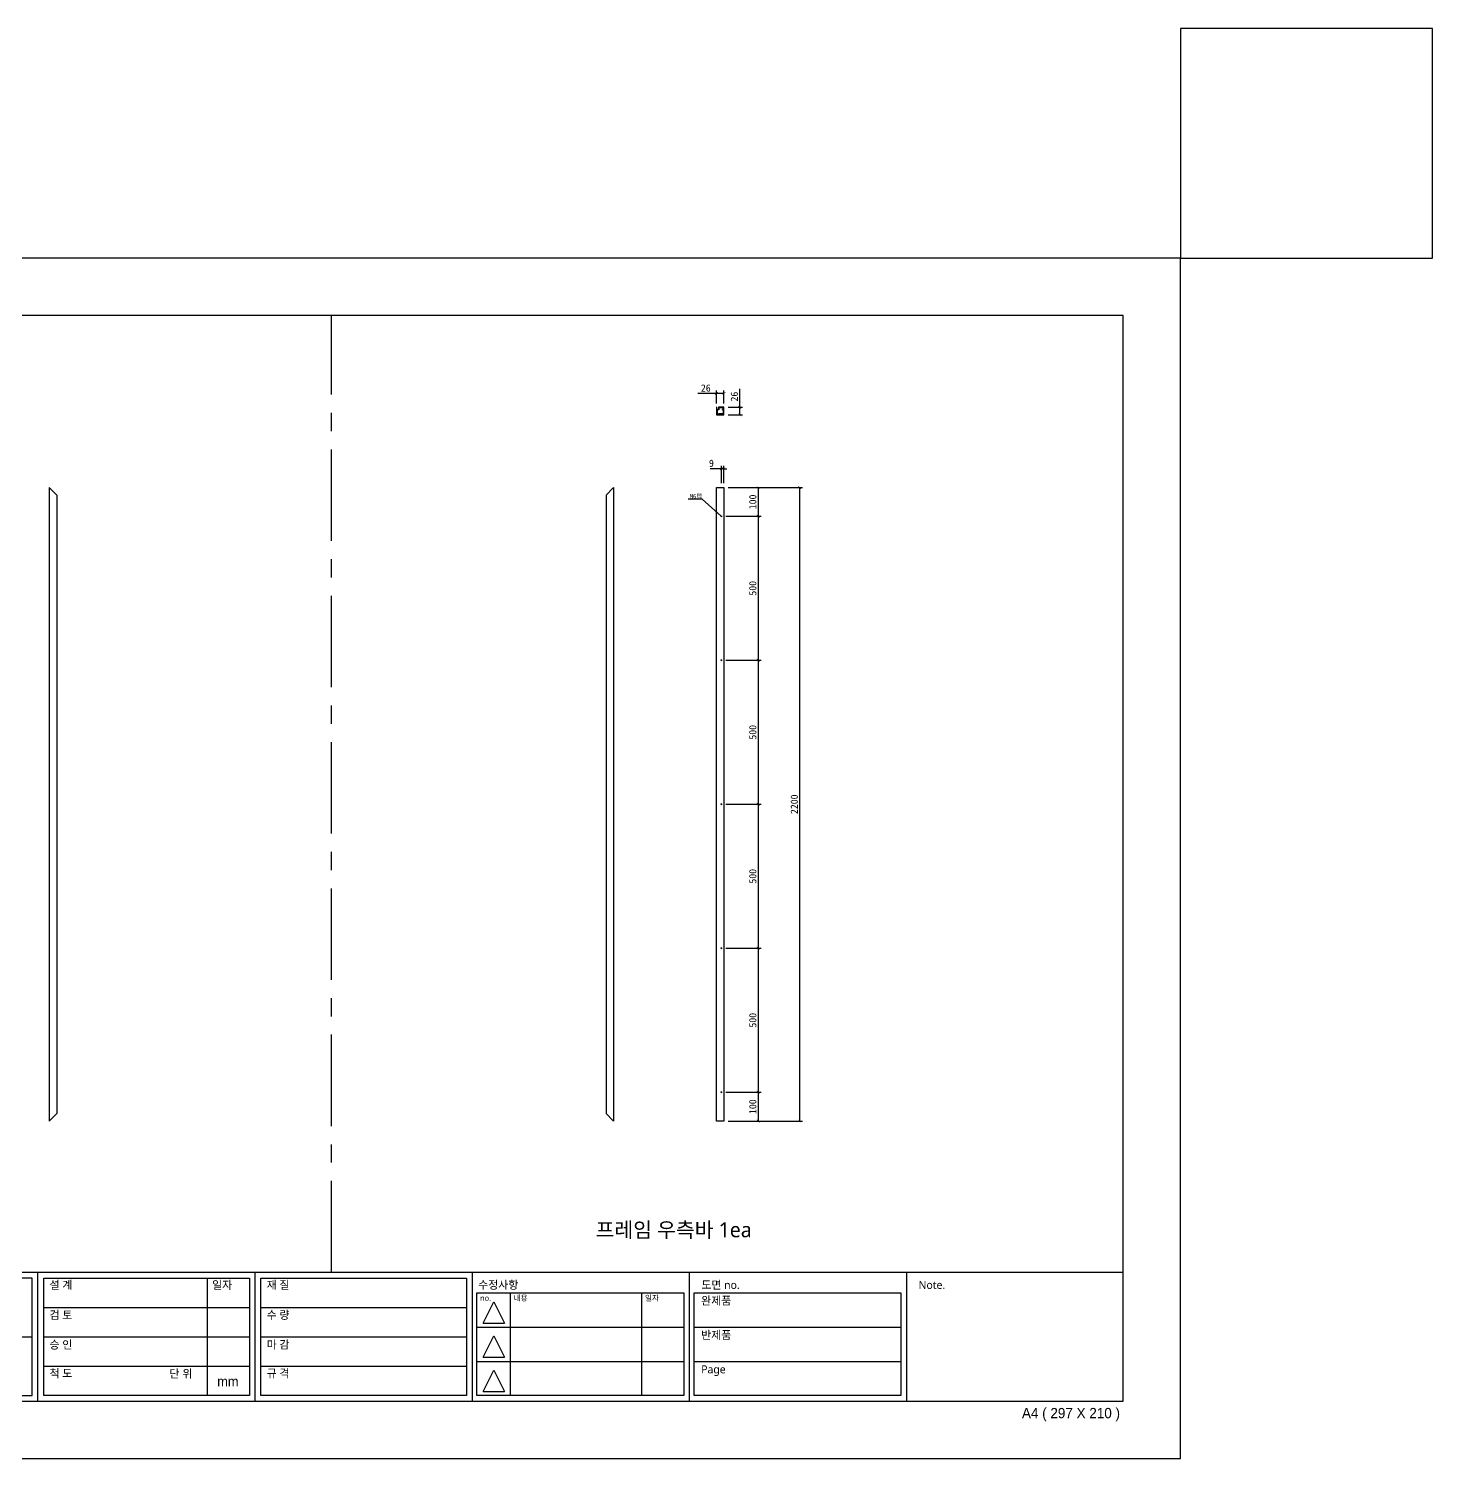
# Model space of a CAD drawing. Header units: millimetres. Extents: x -44117 to 256353, y -2095463 to 65325.
# Drawn here: x -31153 to -26280, y 49726 to 54691 of the extents above; entities that cross this region are included whole.
import ezdxf
from ezdxf import colors
from ezdxf.entities.mleader import LeaderData, LeaderLine
from ezdxf.math import Vec2, Vec3

# ---------------------------------------------------------------- set-up
doc = ezdxf.new("R2010")
doc.units = ezdxf.units.MM
doc.header["$LTSCALE"] = 10
doc.linetypes.add('CENTER', pattern=[50.8, 31.75, -6.35, 6.35, -6.35])
doc.layers.add('cen', color=1, linetype='CENTER')
doc.styles.add('고딕', font='')
doc.styles.get('고딕').set_extended_font_data('HYgtrE')
doc.dimstyles.new('ISO-25', dxfattribs={"dimtxt": 2.5, "dimasz": 2.5, "dimexe": 1, "dimexo": 1, "dimtad": 1, "dimtxsty": 'Standard', "dimblk": 'ARCHTICK', "dimcen": 2.5, "dimadec": 0, "dimazin": 0, "dimtfac": 1, "dimtmove": 0, "dimatfit": 3, "dimfxl": 0, "dimarcsym": 0})

# ---------------------------------------------------------------- blocks, each defined once
blk = doc.blocks.new('A$C2EC13F1B')
at = {"color": 7}
for p, q in [((-3.67, -0.83), (-1.17, 4.17)), ((-1.17, 4.17), (1.33, -0.83))]:
    blk.add_line(p, q, dxfattribs=at)
blk.add_lwpolyline([(-3.67, -0.83), (1.33, -0.83)], dxfattribs=at)
blk = doc.blocks.new('a4 1scale')
at = {"color": 8}
for p, q in [((-15144.83, -4477.05), (-14867.83, -4477.05)), ((-15097.66, -4499.61), (-15097.66, -4477.05)), ((-15057.67, -4499.62), (-15057.67, -4477.06)), ((-15028.06, -4478.06), (-15028.06, -4498.62)), ((-15019.68, -4499.62), (-15019.68, -4477.06)), ((-14981.69, -4499.62), (-14981.69, -4477.06)), ((-14943.7, -4499.62), (-14943.7, -4477.06)), ((-14905.71, -4499.62), (-14905.71, -4477.06)), ((-14980.9, -4480.63), (-14944.7, -4480.63)), ((-14975.07, -4480.63), (-14975.07, -4498.62)), ((-14952.08, -4480.63), (-14952.08, -4498.62)), ((-14942.91, -4480.63), (-14906.71, -4480.63)), ((-15056.67, -4483.2), (-15020.68, -4483.2)), ((-15018.68, -4483.2), (-14982.69, -4483.2)), ((-15096.66, -4488.33), (-15058.67, -4488.34)), ((-15056.67, -4488.34), (-15020.68, -4488.34)), ((-15018.68, -4488.34), (-14982.69, -4488.34)), ((-14980.9, -4486.63), (-14944.7, -4486.63)), ((-14942.91, -4486.63), (-14906.71, -4486.63)), ((-15141.53, -4492.95), (-15101.88, -4492.95)), ((-14980.9, -4492.63), (-14944.7, -4492.63)), ((-14942.91, -4492.63), (-14906.71, -4492.63)), ((-15056.67, -4493.48), (-15020.68, -4493.48)), ((-15018.68, -4493.48), (-14982.69, -4493.48))]:
    blk.add_line(p, q, dxfattribs=at)
for points in [[(-15154.83, -4509.61), (-14857.83, -4509.61), (-14857.83, -4299.61), (-15154.83, -4299.61)], [(-15144.83, -4499.61), (-14867.83, -4499.61), (-14867.83, -4309.61), (-15144.83, -4309.61)]]:
    blk.add_lwpolyline(points, close=True)
for points in [[(-15143.82, -4478.05), (-15098.66, -4478.05), (-15098.66, -4498.61), (-15143.83, -4498.61)], [(-15058.67, -4478.06), (-15096.66, -4478.05), (-15096.66, -4498.61), (-15058.66, -4498.62)], [(-15056.67, -4478.06), (-15020.68, -4478.06), (-15020.68, -4498.62), (-15056.67, -4498.62)], [(-15018.68, -4478.06), (-14982.69, -4478.06), (-14982.69, -4498.62), (-15018.68, -4498.62)]]:
    blk.add_lwpolyline(points, close=True, dxfattribs=at)
for points in [[(-14944.7, -4480.63), (-14944.7, -4498.62), (-14980.9, -4498.62), (-14980.9, -4480.63)], [(-14906.71, -4480.63), (-14906.71, -4498.62), (-14942.91, -4498.62), (-14942.91, -4480.63)]]:
    blk.add_lwpolyline(points, dxfattribs=at)
at = {"color": 8, "xscale": 0.7469071166727064, "yscale": 0.7469071166727064, "zscale": 0.7469071166727064}
for p in [(-14977.06, -4485.3), (-14977.06, -4491.3), (-14977.06, -4497.29)]:
    blk.add_blockref('A$C2EC13F1B', p, dxfattribs=at)
at = {"color": 8, "style": '고딕'}
for s, insert, char_height, width, attachment_point in [('{\\fMalgun Gothic|b0|i0|c129|p50;설 계}', (-15055.65, -4478.55), 1.4003, 21.6513, 1), ('{\\fMalgun Gothic|b0|i0|c129|p50;재 질}', (-15017.66, -4478.55), 1.4003, 21.6513, 1), ('{\\fMalgun Gothic|b0|i0|c129|p50;수정사항}', (-14980.67, -4478.55), 1.4003, 21.6513, 1), ('{\\fMalgun Gothic|b0|i0|c129|p50;도면 no.}', (-14941.63, -4478.55), 1.4003, 21.6513, 1), ('{\\fMalgun Gothic|b0|i0|c129|p50;PROJECT}', (-15095.45, -4478.74), 1.6004, 37.4801, 1), ('{\\fGulim|b0|i0|c129|p50;일자}', (-15027.2, -4478.57), 1.4, 24.7824, 1), ('{\\fMalgun Gothic|b0|i0|c129|p50;Note.}', (-14903.64, -4478.55), 1.4003, 21.6513, 1), ('{\\fMalgun Gothic|b0|i0|c129|p50;no.}', (-14980.32, -4481.07), 0.96, 25.9815, 1), ('{\\fMalgun Gothic|b0|i0|c129|p50;내용}', (-14974.49, -4481.07), 0.96, 25.9815, 1), ('{\\fMalgun Gothic|b0|i0|c129|p50;일자}', (-14951.5, -4481.07), 0.96, 25.9815, 1), ('{\\fGulim|b0|i0|c129|p50;완\\fMalgun Gothic|b0|i0|c129|p50;제품}', (-14941.66, -4481.32), 1.4003, 21.6513, 1), ('{\\fMalgun Gothic|b0|i0|c129|p50;검 토}', (-15055.65, -4483.82), 1.4003, 21.6513, 1), ('{\\fMalgun Gothic|b0|i0|c129|p50;수 량}', (-15017.66, -4483.82), 1.4003, 21.6513, 1), ('{\\fMalgun Gothic|b0|i0|c129|p50;반제품}', (-14941.66, -4487.32), 1.4003, 21.6513, 1), ('{\\fMalgun Gothic|b0|i0|c129|p50;도면명}', (-15095.89, -4489.07), 1.6004, 37.4801, 1), ('{\\fMalgun Gothic|b0|i0|c129|p50;승 인}', (-15055.65, -4489.02), 1.4003, 21.6513, 1), ('{\\fMalgun Gothic|b0|i0|c129|p50;마 감}', (-15017.66, -4489.02), 1.4003, 21.6513, 1), ('{\\fMalgun Gothic|b0|i0|c129|p50;Page}', (-14941.66, -4493.32), 1.4003, 21.6513, 1), ('{\\fMalgun Gothic|b0|i0|c129|p50;척 도 }', (-15055.65, -4494.02), 1.4003, 21.6513, 1), ('{\\fGulim|b0|i0|c129|p50;단 위}', (-15034.68, -4494.09), 1.4003, 21.6513, 1), ('mm', (-15024.45, -4496.13), 1.7, 15.2516, 5), ('{\\fMalgun Gothic|b0|i0|c129|p50;규 격 }', (-15017.66, -4494.02), 1.4003, 21.6513, 1), ('{\\C8;P-01-01}', (-15144.37, -4500.78), 1.8004, 27.0059, 1), ('{\\C8;A4 ( 297 X 210 )}', (-14868.4, -4500.78), 1.8004, 27.0059, 3)]:
    blk.add_mtext(s, dxfattribs=dict(at, insert=insert, char_height=char_height, width=width, attachment_point=attachment_point))
blk = doc.blocks.new('_ArchTick')
at = {"color": 0, "linetype": 'ByBlock', "const_width": 0.15}
blk.add_lwpolyline([(-0.5, -0.5), (0.5, 0.5)], dxfattribs=at)
blk = doc.blocks.new('*D972')
at = {"color": 0, "lineweight": -2}
for p, q in [((-28724.2, 53097.4), (-28610.4, 53097.4)), ((-28620.4, 53097.4), (-28620.4, 52997.4)), ((-28733.2, 52997.4), (-28610.4, 52997.4))]:
    blk.add_line(p, q, dxfattribs=at)
at = {"layer": 'Defpoints', "color": 0}
for p in [(-28739.2, 53097.4), (-28748.2, 52997.4), (-28620.4, 52997.4)]:
    blk.add_point(p, dxfattribs=at)
at = {"color": 0, "lineweight": -2, "xscale": 10, "yscale": 10, "zscale": 10}
for p, rotation in [((-28620.4, 53097.4), 90), ((-28620.4, 52997.4), 270)]:
    blk.add_blockref('_ArchTick', p, dxfattribs=dict(at, rotation=rotation))
at = {"color": 0, "insert": (-28639.1, 53047.4), "char_height": 25, "attachment_point": 5, "rotation": 90}
blk.add_mtext('100', dxfattribs=at)
blk = doc.blocks.new('*D1086')
at = {"color": 0, "lineweight": -2}
for p, q in [((-28733.2, 52997.4), (-28610.4, 52997.4)), ((-28620.4, 52997.4), (-28620.4, 52497.4)), ((-28733.2, 52497.4), (-28610.4, 52497.4))]:
    blk.add_line(p, q, dxfattribs=at)
at = {"layer": 'Defpoints', "color": 0}
for p in [(-28748.2, 52997.4), (-28748.2, 52497.4), (-28620.4, 52497.4)]:
    blk.add_point(p, dxfattribs=at)
at = {"color": 0, "lineweight": -2, "xscale": 10, "yscale": 10, "zscale": 10}
for p, rotation in [((-28620.4, 52997.4), 90), ((-28620.4, 52497.4), 270)]:
    blk.add_blockref('_ArchTick', p, dxfattribs=dict(at, rotation=rotation))
at = {"color": 0, "insert": (-28639.1, 52747.4), "char_height": 25, "attachment_point": 5, "rotation": 90}
blk.add_mtext('500', dxfattribs=at)
blk = doc.blocks.new('*D1087')
at = {"color": 0, "lineweight": -2}
for p, q in [((-28733.2, 52497.4), (-28610.4, 52497.4)), ((-28620.4, 52497.4), (-28620.4, 51997.4)), ((-28733.2, 51997.4), (-28610.4, 51997.4))]:
    blk.add_line(p, q, dxfattribs=at)
at = {"layer": 'Defpoints', "color": 0}
for p in [(-28748.2, 52497.4), (-28748.2, 51997.4), (-28620.4, 51997.4)]:
    blk.add_point(p, dxfattribs=at)
at = {"color": 0, "lineweight": -2, "xscale": 10, "yscale": 10, "zscale": 10}
for p, rotation in [((-28620.4, 52497.4), 90), ((-28620.4, 51997.4), 270)]:
    blk.add_blockref('_ArchTick', p, dxfattribs=dict(at, rotation=rotation))
at = {"color": 0, "insert": (-28639.1, 52247.4), "char_height": 25, "attachment_point": 5, "rotation": 90}
blk.add_mtext('500', dxfattribs=at)
blk = doc.blocks.new('*D1088')
at = {"color": 0, "lineweight": -2}
for p, q in [((-28733.2, 51997.4), (-28610.4, 51997.4)), ((-28620.4, 51997.4), (-28620.4, 51497.4)), ((-28733.2, 51497.4), (-28610.4, 51497.4))]:
    blk.add_line(p, q, dxfattribs=at)
at = {"layer": 'Defpoints', "color": 0}
for p in [(-28748.2, 51997.4), (-28748.2, 51497.4), (-28620.4, 51497.4)]:
    blk.add_point(p, dxfattribs=at)
at = {"color": 0, "lineweight": -2, "xscale": 10, "yscale": 10, "zscale": 10}
for p, rotation in [((-28620.4, 51997.4), 90), ((-28620.4, 51497.4), 270)]:
    blk.add_blockref('_ArchTick', p, dxfattribs=dict(at, rotation=rotation))
at = {"color": 0, "insert": (-28639.1, 51747.4), "char_height": 25, "attachment_point": 5, "rotation": 90}
blk.add_mtext('500', dxfattribs=at)
blk = doc.blocks.new('*D1089')
at = {"color": 0, "lineweight": -2}
for p, q in [((-28733.2, 51497.4), (-28610.4, 51497.4)), ((-28620.4, 51497.4), (-28620.4, 50997.4)), ((-28733.2, 50997.4), (-28610.4, 50997.4))]:
    blk.add_line(p, q, dxfattribs=at)
at = {"layer": 'Defpoints', "color": 0}
for p in [(-28748.2, 51497.4), (-28748.2, 50997.4), (-28620.4, 50997.4)]:
    blk.add_point(p, dxfattribs=at)
at = {"color": 0, "lineweight": -2, "xscale": 10, "yscale": 10, "zscale": 10}
for p, rotation in [((-28620.4, 51497.4), 90), ((-28620.4, 50997.4), 270)]:
    blk.add_blockref('_ArchTick', p, dxfattribs=dict(at, rotation=rotation))
at = {"color": 0, "insert": (-28639.1, 51247.4), "char_height": 25, "attachment_point": 5, "rotation": 90}
blk.add_mtext('500', dxfattribs=at)
blk = doc.blocks.new('*D1090')
at = {"color": 0, "lineweight": -2}
for p, q in [((-28733.2, 50997.4), (-28610.4, 50997.4)), ((-28620.4, 50997.4), (-28620.4, 50897.4)), ((-28724.2, 50897.4), (-28610.4, 50897.4))]:
    blk.add_line(p, q, dxfattribs=at)
at = {"layer": 'Defpoints', "color": 0}
for p in [(-28748.2, 50997.4), (-28739.2, 50897.4), (-28620.4, 50897.4)]:
    blk.add_point(p, dxfattribs=at)
at = {"color": 0, "lineweight": -2, "xscale": 10, "yscale": 10, "zscale": 10}
for p, rotation in [((-28620.4, 50997.4), 90), ((-28620.4, 50897.4), 270)]:
    blk.add_blockref('_ArchTick', p, dxfattribs=dict(at, rotation=rotation))
at = {"color": 0, "insert": (-28639.1, 50947.4), "char_height": 25, "attachment_point": 5, "rotation": 90}
blk.add_mtext('100', dxfattribs=at)
blk = doc.blocks.new('*D973')
at = {"color": 0, "lineweight": -2}
for p, q in [((-28748.2, 53162.6), (-28787.4, 53162.6)), ((-28748.2, 53112.4), (-28748.2, 53172.6)), ((-28739.2, 53162.6), (-28748.2, 53162.6)), ((-28739.2, 53112.4), (-28739.2, 53172.6)), ((-28739.2, 53162.6), (-28729.2, 53162.6))]:
    blk.add_line(p, q, dxfattribs=at)
at = {"layer": 'Defpoints', "color": 0}
for p in [(-28748.2, 53162.6), (-28748.2, 53097.4), (-28739.2, 53097.4)]:
    blk.add_point(p, dxfattribs=at)
at = {"color": 0, "lineweight": -2, "xscale": 10, "yscale": 10, "zscale": 10}
blk.add_blockref('_ArchTick', (-28748.2, 53162.6), dxfattribs=at)
at = {"color": 0, "lineweight": -2, "xscale": 10, "yscale": 10, "zscale": 10, "rotation": 180}
blk.add_blockref('_ArchTick', (-28739.2, 53162.6), dxfattribs=at)
at = {"color": 0, "insert": (-28782.8, 53181.4), "char_height": 25, "attachment_point": 5}
blk.add_mtext('9', dxfattribs=at)
blk = doc.blocks.new('*D1091')
at = {"color": 0, "lineweight": -2}
for p, q in [((-28724.2, 53097.4), (-28466.3, 53097.4)), ((-28476.3, 50897.4), (-28476.3, 53097.4)), ((-28724.2, 50897.4), (-28466.3, 50897.4))]:
    blk.add_line(p, q, dxfattribs=at)
at = {"layer": 'Defpoints', "color": 0}
for p in [(-28739.2, 53097.4), (-28476.3, 53097.4), (-28739.2, 50897.4)]:
    blk.add_point(p, dxfattribs=at)
at = {"color": 0, "lineweight": -2, "xscale": 10, "yscale": 10, "zscale": 10}
for p, rotation in [((-28476.3, 53097.4), 90), ((-28476.3, 50897.4), 270)]:
    blk.add_blockref('_ArchTick', p, dxfattribs=dict(at, rotation=rotation))
at = {"color": 0, "insert": (-28495, 51997.4), "char_height": 25, "attachment_point": 5, "rotation": 90}
blk.add_mtext('2200', dxfattribs=at)
blk = doc.blocks.new('*D1006')
at = {"color": 0, "lineweight": -2}
for p, q in [((-28684.4, 53376.1), (-28684.4, 53440.2)), ((-28724.7, 53376.1), (-28674.4, 53376.1)), ((-28684.4, 53350.1), (-28684.4, 53376.1)), ((-28724.7, 53350.1), (-28674.4, 53350.1))]:
    blk.add_line(p, q, dxfattribs=at)
at = {"layer": 'Defpoints', "color": 0}
for p in [(-28739.7, 53376.1), (-28684.4, 53376.1), (-28739.7, 53350.1)]:
    blk.add_point(p, dxfattribs=at)
at = {"color": 0, "lineweight": -2, "xscale": 10, "yscale": 10, "zscale": 10}
for p, rotation in [((-28684.4, 53376.1), 90), ((-28684.4, 53350.1), 270)]:
    blk.add_blockref('_ArchTick', p, dxfattribs=dict(at, rotation=rotation))
at = {"color": 0, "insert": (-28703.1, 53413.1), "char_height": 25, "attachment_point": 5, "rotation": 90}
blk.add_mtext('26', dxfattribs=at)
blk = doc.blocks.new('*D1007')
at = {"color": 0, "lineweight": -2}
for p, q in [((-28765.2, 53423.9), (-28829.4, 53423.9)), ((-28765.2, 53389.6), (-28765.2, 53433.9)), ((-28739.2, 53423.9), (-28765.2, 53423.9)), ((-28739.2, 53389.6), (-28739.2, 53433.9))]:
    blk.add_line(p, q, dxfattribs=at)
at = {"layer": 'Defpoints', "color": 0}
for p in [(-28765.2, 53423.9), (-28765.2, 53374.6), (-28739.2, 53374.6)]:
    blk.add_point(p, dxfattribs=at)
at = {"color": 0, "lineweight": -2, "xscale": 10, "yscale": 10, "zscale": 10, "rotation": 180}
blk.add_blockref('_ArchTick', (-28765.2, 53423.9), dxfattribs=at)
at = {"color": 0, "lineweight": -2, "xscale": 10, "yscale": 10, "zscale": 10}
blk.add_blockref('_ArchTick', (-28739.2, 53423.9), dxfattribs=at)
at = {"color": 0, "insert": (-28802.3, 53442.6), "char_height": 25, "attachment_point": 5}
blk.add_mtext('26', dxfattribs=at)

msp = doc.modelspace()

# ---------------------------------------------------------------- linework, layer by layer
for p, q in [((-28742.24581, 53374.55843), (-28757.04581, 53374.55843)), ((-28757.04581, 53374.55843), (-28757.04581, 53368.05843)), ((-28742.24581, 53368.55843), (-28742.24581, 53374.55843)), ((-28758.54581, 53366.55843), (-28762.24581, 53366.55843)), ((-28762.24581, 53366.55843), (-28762.24581, 53351.55843)), ((-28762.24581, 53351.55843), (-28758.24581, 53351.55843)), ((-28757.34581, 53366.55843), (-28758.54581, 53366.55843)), ((-28758.54581, 53366.55843), (-28758.54581, 53366.55843)), ((-28758.24581, 53351.55843), (-28758.24581, 53353.05843)), ((-28744.74581, 53353.05843), (-28758.24581, 53353.05843)), ((-28757.04581, 53368.05843), (-28757.04581, 53366.85843)), ((-28744.74581, 53365.85843), (-28744.74581, 53368.25843)), ((-28744.74581, 53353.05843), (-28744.74581, 53354.25843)), ((-28744.44581, 53368.55843), (-28742.24581, 53368.55843)), ((-28744.04581, 53365.55843), (-28744.44581, 53365.55843)), ((-28744.44581, 53354.55843), (-28744.04581, 53354.55843)), ((-28740.74581, 53367.55843), (-28743.74581, 53367.55843)), ((-28743.74581, 53367.55843), (-28743.74581, 53365.85843)), ((-28743.74581, 53354.25843), (-28743.74581, 53351.55843)), ((-28743.74581, 53351.55843), (-28740.74581, 53351.55843)), ((-28740.74581, 53351.55843), (-28740.74581, 53367.55843)), ((-31081.08478, 53097.35027), (-31081.08478, 50897.35027)), ((-31055.08478, 53071.35027), (-31081.08478, 53097.35027)), ((-29148.1904, 53071.35027), (-29122.1904, 53097.35027)), ((-29122.1904, 53097.35027), (-29122.1904, 50897.35027)), ((-28765.24581, 50897.35027), (-28765.24581, 53097.35027)), ((-28765.24581, 53097.35027), (-28739.24581, 53097.35027)), ((-28739.24581, 53097.35027), (-28739.24581, 50897.35027)), ((-31055.08478, 53071.35027), (-31055.08478, 50923.35027)), ((-29148.1904, 53071.35027), (-29148.1904, 50923.35027)), ((-31055.08478, 50923.35027), (-31081.08478, 50897.35027)), ((-29148.1904, 50923.35027), (-29122.1904, 50897.35027)), ((-28739.24581, 50897.35027), (-28765.24581, 50897.35027))]:
    msp.add_line(p, q)
msp.add_lwpolyline([(-27154.65509, 53893.38382), (-26280.09176, 53893.38382), (-26280.09176, 54690.93869), (-27154.65509, 54690.93869)], close=True)
msp.add_lwpolyline([(-28763.74568, 53375.75843, 0.4142135624), (-28764.04568, 53376.05843), (-28764.94581, 53376.05843, 0.4142135624), (-28765.24581, 53375.75843), (-28765.24581, 53350.55843, 0.4142135624), (-28764.74581, 53350.05843), (-28739.74581, 53350.05843, 0.4142135624), (-28739.24581, 53350.55843), (-28739.24581, 53375.55843, 0.4142135624), (-28739.74581, 53376.05843), (-28758.04581, 53376.05843, 0.4142135624), (-28758.54581, 53375.55843), (-28758.54581, 53368.05843), (-28763.74581, 53368.05843), (-28763.74581, 53375.75843)], format="xyb")
for centre in [(-28748.24581, 52997.35027), (-28748.24581, 52497.35027), (-28748.24581, 51997.35027), (-28748.24581, 51497.35027), (-28748.24581, 50997.35027)]:
    msp.add_circle(centre, 1.5)
for centre, start, end in [((-28757.34581, 53366.85843), 270, 0), ((-28744.44581, 53368.25843), 90, 180), ((-28744.44581, 53365.85843), 180, 270), ((-28744.44581, 53354.25843), 90, 180), ((-28744.04581, 53365.85843), 270, 0), ((-28744.04581, 53354.25843), 0, 90)]:
    msp.add_arc(centre, 0.3, start, end)
at = {"layer": 'cen'}
msp.add_line((-30101.63759, 50371.9552), (-30101.63759, 53694.93382), dxfattribs=at)

# ---------------------------------------------------------------- block references
at = {"color": 1, "xscale": 19.845, "yscale": 19.845, "zscale": 19.845}
msp.add_blockref('a4 1scale', (267698.97979, 139219.12481), dxfattribs=at)

# ---------------------------------------------------------------- texts
at = {"color": 142, "insert": (-28913.69235, 50517.07796), "char_height": 52.004575, "width": 1506.5379465, "attachment_point": 5, "style": '고딕'}
msp.add_mtext('{\\fMalgun Gothic|b0|i0|c129|p50;프레임 우측바 1ea}', dxfattribs=at)

# ---------------------------------------------------------------- dimensions: what is measured, and where the dimension line sits
for base, p1, p2, angle, override, picture, middle in [((-28765.24581, 53423.86987), (-28739.24581, 53374.57283), (-28765.24581, 53374.57283), 180, {"dimscale": 10, "dimasz": 1, "dimexo": 1.5}, '*D1007', (-28802.32914, 53442.61987)), ((-28684.38514, 53376.05843), (-28739.74581, 53350.05843), (-28739.74581, 53376.05843), 90, {"dimscale": 10, "dimasz": 1, "dimexo": 1.5}, '*D1006', (-28703.13514, 53413.14177)), ((-28748.24581, 53162.60489), (-28739.24581, 53097.35027), (-28748.24581, 53097.35027), 180, {"dimscale": 10, "dimasz": 1, "dimexo": 1.5}, '*D973', (-28782.82914, 53181.35489)), ((-28620.35719, 52997.35027), (-28739.24581, 53097.35027), (-28748.24581, 52997.35027), 90, {"dimscale": 10, "dimasz": 1, "dimexo": 1.5}, '*D972', (-28639.10719, 53047.35027)), ((-28476.27267, 53097.35027), (-28739.24581, 50897.35027), (-28739.24581, 53097.35027), 90, {"dimscale": 10, "dimasz": 1, "dimexo": 1.5}, '*D1091', (-28495.02267, 51997.35027)), ((-28620.35719, 52497.35027), (-28748.24581, 52997.35027), (-28748.24581, 52497.35027), 90, {"dimscale": 10, "dimasz": 1, "dimexo": 1.5, "dimtmove": 1}, '*D1086', (-28639.10719, 52747.35027)), ((-28620.35719, 51997.35027), (-28748.24581, 52497.35027), (-28748.24581, 51997.35027), 90, {"dimscale": 10, "dimasz": 1, "dimexo": 1.5, "dimtmove": 1}, '*D1087', (-28639.10719, 52247.35027)), ((-28620.35719, 51497.35027), (-28748.24581, 51997.35027), (-28748.24581, 51497.35027), 90, {"dimscale": 10, "dimasz": 1, "dimexo": 1.5, "dimtmove": 1}, '*D1088', (-28639.10719, 51747.35027)), ((-28620.35719, 50997.35027), (-28748.24581, 51497.35027), (-28748.24581, 50997.35027), 90, {"dimscale": 10, "dimasz": 1, "dimexo": 1.5, "dimtmove": 1}, '*D1089', (-28639.10719, 51247.35027)), ((-28620.35719, 50897.35027), (-28748.24581, 50997.35027), (-28739.24581, 50897.35027), 90, {"dimscale": 10, "dimasz": 1, "dimexo": 1.5, "dimtmove": 1}, '*D1090', (-28639.10719, 50947.35027))]:
    dim = msp.add_linear_dim(base=base, p1=p1, p2=p2, angle=angle, dimstyle='ISO-25', override=override)
    dim.commit()
    dim.dimension.update_dxf_attribs({"geometry": picture, "text_midpoint": middle})

# ---------------------------------------------------------------- leaders
ml = msp.add_multileader_mtext('Standard')
ml.set_content('M6{\\fGulim|b0|i0|c129|p50;탭}', color=256)
ml.set_leader_properties()
ml.build(insert=Vec2(0, 0))
ml.multileader.update_dxf_attribs({"text_right_attachment_type": 6, "dogleg_length": 0.36, "arrow_head_size": 0.18})
ctx = ml.context
ctx.base_point, ctx.char_height, ctx.arrow_head_size, ctx.landing_gap_size, ctx.plane_origin = Vec3(-28863.05869, 53066.92335), 15, 0.18, 0.09, Vec3(-28748.24581, 52997.35027)
ctx.right_attachment, ctx.text_align_type = 6, 2
notes = []
notes.append((ctx, [(1, (1, 1, 0), (-28815.34159, 53056.69299), (-1, 0), 0.36, [(0, [(-28748.24581, 52997.35027)], 0, [])])]))
ctx.mtext.insert, ctx.mtext.alignment, ctx.mtext.flow_direction = Vec3(-28815.79159, 53074.69299), 3, 5
for ctx, leaders in notes:
    for number, flags, end, landing, length, lines in leaders:
        leader = LeaderData()
        leader.index, (leader.has_last_leader_line, leader.has_dogleg_vector, leader.attachment_direction) = number, flags
        leader.last_leader_point, leader.dogleg_vector, leader.dogleg_length = Vec3(end), Vec3(landing), length
        for number, points, colour, breaks in lines:
            line = LeaderLine()
            line.index, line.vertices, line.color, line.breaks = number, Vec3.list(points), colors.encode_raw_color(colour), breaks
            leader.lines.append(line)
        ctx.leaders.append(leader)

doc.saveas('drawing.dxf')
